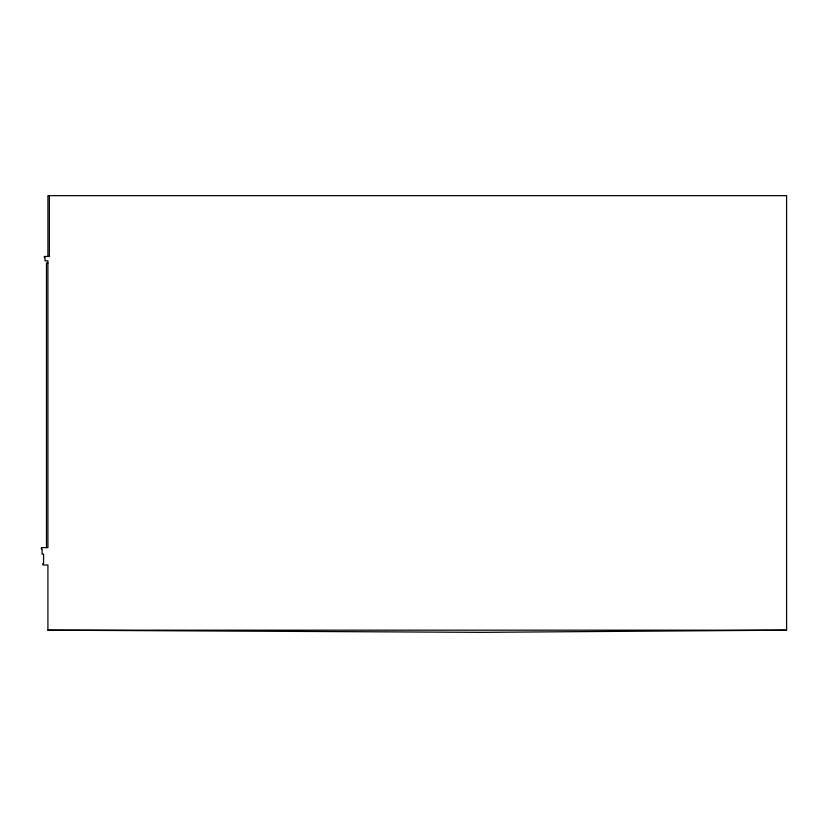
<?xml version="1.0" encoding="UTF-8"?>
<svg xmlns="http://www.w3.org/2000/svg" width="828" height="828" viewBox="0 0 828 828"><rect width="100%" height="100%" fill="white"/><g stroke="black" fill="none" stroke-linecap="round" stroke-linejoin="round"><path stroke-width="1.24" d="M47.92 256.483L47.92 195.656L786.6 195.656L786.6 630.17L482.434 632.344L47.92 630.17L47.92 564.996L42.849 564.996L42.849 563.547L43.573 563.547L43.573 554.129L42.124 554.129L42.124 549.067L41.4 549.067L41.4 547.618L47.92 547.618L47.92 260.83L45.022 260.83L45.022 257.57L44.298 257.57L44.298 256.483L49.37 256.483L49.37 195.656M47.92 263.004L46.471 263.004L46.471 547.618M47.92 630.17L786.6 630.17"/></g></svg>
